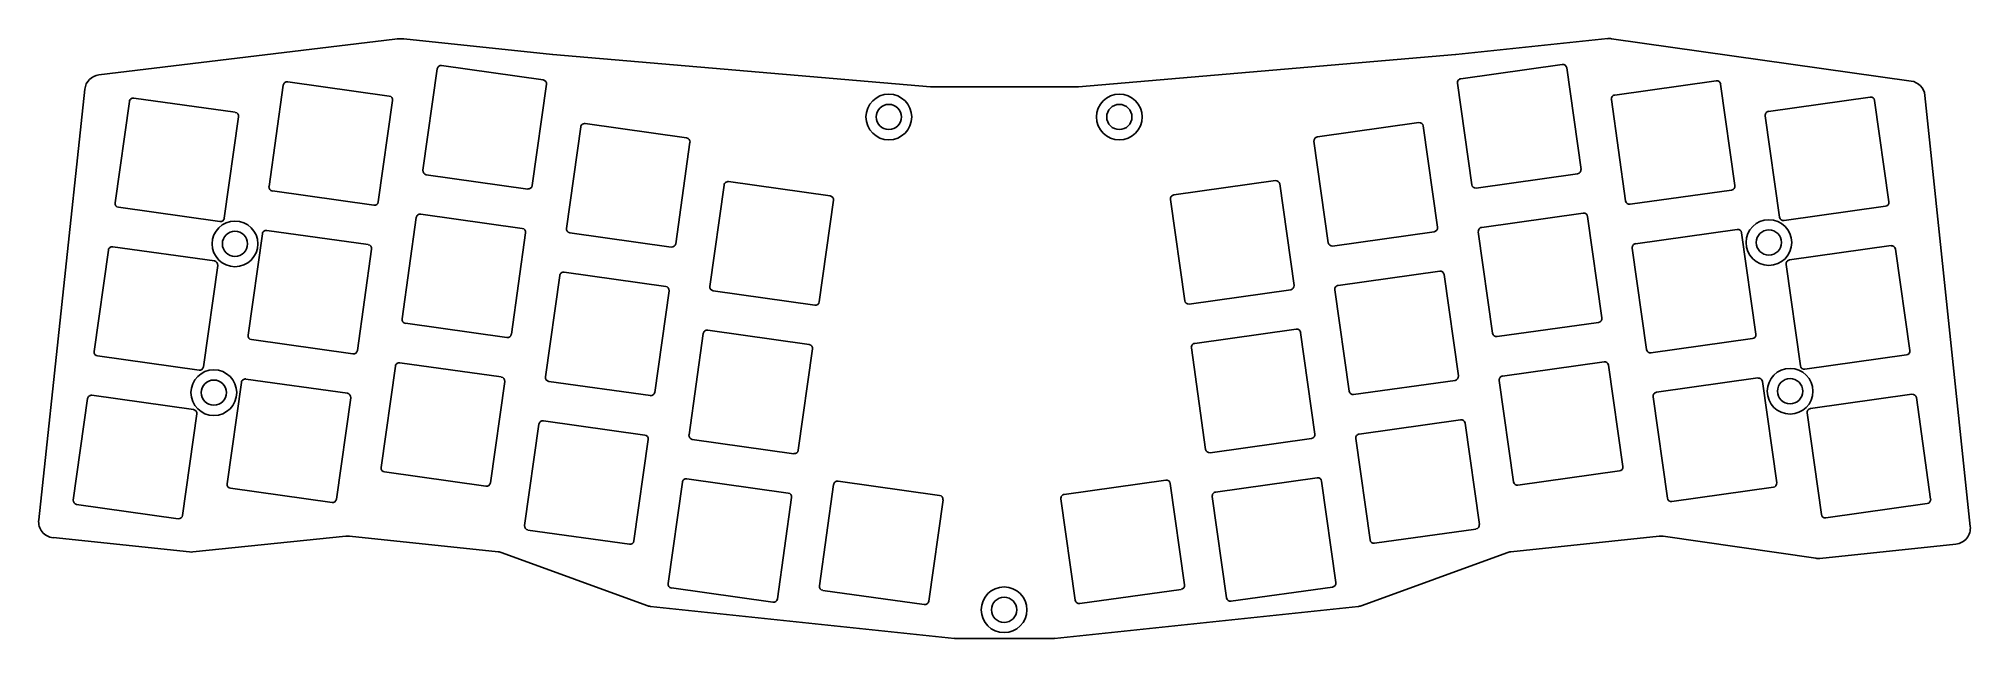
# Model space of a CAD drawing. Header units: millimetres. Extents: x -2 to 243, y -87 to -11.
import ezdxf

# ---------------------------------------------------------------- set-up
doc = ezdxf.new("R2010")
doc.units = ezdxf.units.MM
doc.layers.get('0').update_dxf_attribs({"linetype": 'CONTINUOUS'})

msp = doc.modelspace()

# ---------------------------------------------------------------- linework, layer by layer
for p, q in [((5.92, -15.45), (43.44, -10.9)), ((63.45, -12.87), (44.59, -10.89)), ((197.31, -10.85), (178.03, -12.87)), ((197.81, -10.86), (235.8, -16.24)), ((48.82, -14.69), (47.02, -27.56)), ((49.39, -14.27), (62.26, -16.07)), ((111.39, -16.96), (63.49, -12.88)), ((177.99, -12.88), (130.19, -16.96)), ((178.68, -15.95), (191.55, -14.14)), ((192.12, -14.56), (193.93, -27.44)), ((29.3, -16.76), (27.49, -29.63)), ((29.86, -16.33), (42.74, -18.14)), ((62.69, -16.64), (60.88, -29.51)), ((111.56, -16.97), (130.02, -16.97)), ((178.25, -16.51), (180.06, -29.39)), ((198.21, -18.01), (211.08, -16.2)), ((211.64, -16.63), (213.45, -29.5)), ((-1.73, -71.95), (4.13, -17.26)), ((9.77, -18.82), (7.96, -31.69)), ((10.33, -18.4), (23.21, -20.2)), ((43.16, -18.7), (41.35, -31.58)), ((197.78, -18.58), (199.59, -31.45)), ((217.73, -20.08), (230.61, -18.27)), ((231.17, -18.69), (232.98, -31.57)), ((237.55, -18.05), (243.31, -72.77)), ((23.63, -20.77), (21.82, -33.64)), ((67.59, -21.63), (80.46, -23.44)), ((160.48, -23.31), (173.35, -21.51)), ((173.91, -21.93), (175.72, -34.8)), ((217.31, -20.64), (219.12, -33.52)), ((67.03, -22.06), (65.22, -34.93)), ((80.89, -24.01), (79.08, -36.88)), ((160.05, -23.88), (161.86, -36.75)), ((47.44, -28.13), (60.31, -29.94)), ((85.79, -29), (98.67, -30.81)), ((142.27, -30.68), (155.15, -28.87)), ((155.71, -29.3), (157.52, -42.17)), ((180.63, -29.81), (193.5, -28)), ((27.91, -30.19), (40.79, -32)), ((85.23, -29.43), (83.42, -42.3)), ((99.09, -31.37), (97.28, -44.25)), ((141.85, -31.25), (143.66, -44.12)), ((200.15, -31.88), (213.03, -30.07)), ((8.39, -32.26), (21.26, -34.07)), ((46.17, -33.56), (44.36, -46.43)), ((46.74, -33.13), (59.61, -34.94)), ((181.33, -34.81), (194.2, -33)), ((194.77, -33.43), (196.58, -46.3)), ((219.68, -33.94), (232.55, -32.13)), ((26.65, -35.62), (24.84, -48.49)), ((27.21, -35.2), (40.08, -37)), ((60.04, -35.5), (58.23, -48.38)), ((65.64, -35.5), (78.52, -37.31)), ((162.42, -37.18), (175.3, -35.37)), ((180.9, -35.38), (182.71, -48.25)), ((200.86, -36.88), (213.73, -35.07)), ((214.29, -35.49), (216.1, -48.37)), ((7.12, -37.69), (5.31, -50.56)), ((7.68, -37.26), (20.56, -39.07)), ((40.51, -37.57), (38.7, -50.44)), ((200.43, -37.44), (202.24, -50.32)), ((220.38, -38.94), (233.26, -37.13)), ((233.82, -37.56), (235.63, -50.43)), ((20.98, -39.63), (19.17, -52.51)), ((64.38, -40.92), (62.57, -53.8)), ((64.94, -40.5), (77.81, -42.31)), ((163.13, -42.18), (176, -40.37)), ((176.57, -40.8), (178.37, -53.67)), ((219.96, -39.51), (221.77, -52.38)), ((78.24, -42.87), (76.43, -55.75)), ((83.84, -42.86), (96.72, -44.67)), ((144.22, -44.55), (157.1, -42.74)), ((162.7, -42.74), (164.51, -55.62)), ((44.79, -46.99), (57.66, -48.8)), ((82.58, -48.29), (80.77, -61.16)), ((83.14, -47.87), (96.02, -49.67)), ((144.93, -49.55), (157.8, -47.74)), ((158.36, -48.16), (160.17, -61.04)), ((183.28, -48.68), (196.15, -46.87)), ((202.8, -50.74), (215.68, -48.93)), ((5.74, -51.12), (18.61, -52.93)), ((25.26, -49.06), (38.14, -50.87)), ((96.44, -50.24), (94.63, -63.11)), ((144.5, -50.11), (146.31, -62.99)), ((222.33, -52.81), (235.21, -51)), ((43.52, -52.42), (41.71, -65.29)), ((44.09, -51.99), (56.96, -53.8)), ((183.98, -53.68), (196.85, -51.87)), ((197.42, -52.29), (199.23, -65.17)), ((5.03, -56.12), (17.91, -57.93)), ((23.99, -54.49), (22.19, -67.36)), ((24.56, -54.06), (37.43, -55.87)), ((57.39, -54.37), (55.58, -67.24)), ((62.99, -54.36), (75.87, -56.17)), ((165.08, -56.04), (177.95, -54.23)), ((183.55, -54.24), (185.36, -67.11)), ((203.08, -56.31), (204.89, -69.18)), ((203.51, -55.74), (216.38, -53.93)), ((216.95, -54.36), (218.75, -67.23)), ((223.03, -57.81), (235.91, -56)), ((4.47, -56.55), (2.66, -69.42)), ((18.33, -58.5), (16.52, -71.37)), ((37.86, -56.43), (36.05, -69.31)), ((222.61, -58.37), (224.42, -71.24)), ((236.47, -56.42), (238.28, -69.3)), ((61.72, -59.79), (59.91, -72.66)), ((62.29, -59.36), (75.16, -61.17)), ((165.78, -61.04), (178.65, -59.23)), ((179.22, -59.66), (181.03, -72.53)), ((75.59, -61.74), (73.78, -74.61)), ((81.19, -61.73), (94.07, -63.54)), ((146.87, -63.41), (159.75, -61.6)), ((165.35, -61.61), (167.16, -74.48)), ((42.14, -65.86), (55.01, -67.67)), ((185.93, -67.54), (198.8, -65.73)), ((22.61, -67.92), (35.48, -69.73)), ((79.93, -67.16), (78.12, -80.03)), ((80.49, -66.73), (93.36, -68.54)), ((99.12, -67.45), (97.31, -80.32)), ((112.56, -68.83), (99.69, -67.02)), ((141.25, -66.9), (128.38, -68.7)), ((141.82, -67.32), (143.63, -80.19)), ((147.58, -68.41), (160.45, -66.6)), ((161.01, -67.03), (162.82, -79.9)), ((205.46, -69.61), (218.33, -67.8)), ((3.08, -69.99), (15.96, -71.8)), ((93.79, -69.1), (91.98, -81.98)), ((112.99, -69.4), (111.18, -82.27)), ((127.95, -69.27), (129.76, -82.14)), ((147.15, -68.98), (148.96, -81.85)), ((224.98, -71.67), (237.86, -69.86)), ((60.34, -73.23), (73.21, -75.04)), ((167.73, -74.91), (180.6, -73.1)), ((17.4, -76.01), (0.1, -74.2)), ((37.25, -74.01), (17.82, -76.01)), ((56.57, -76.01), (37.68, -74.01)), ((203.86, -74.01), (185.02, -76.01)), ((223.72, -76.82), (204.37, -74.02)), ((241.49, -75.02), (224.23, -76.83)), ((75.41, -82.81), (57.05, -76.12)), ((184.53, -76.12), (166.17, -82.81)), ((78.54, -80.59), (91.42, -82.4)), ((143.2, -80.76), (130.33, -82.57)), ((149.52, -82.28), (162.4, -80.47)), ((114.44, -86.98), (75.9, -82.92)), ((110.61, -82.7), (97.74, -80.89)), ((165.68, -82.92), (127.14, -86.98)), ((126.93, -86.99), (114.65, -86.99))]:
    msp.add_line(p, q)
for centre, radius in [((106.12, -20.79), 2.9), ((106.12, -20.79), 1.6), ((135.36, -20.79), 2.9), ((135.36, -20.79), 1.6), ((23.17, -36.9), 2.9), ((217.76, -36.73), 2.9), ((23.17, -36.9), 1.6), ((217.76, -36.73), 1.6), ((20.49, -55.79), 2.9), ((220.45, -55.61), 2.9), ((20.49, -55.79), 1.6), ((220.45, -55.61), 1.6), ((120.74, -83.36), 2.9), ((120.74, -83.36), 1.6)]:
    msp.add_circle(centre, radius)
for centre, radius, start, end in [((44.06, -15.98), 5.12, 83.9885, 96.9099), ((197.52, -12.89), 2.05, 81.951, 95.9814), ((49.32, -14.76), 0.5, 82, 172), ((63.66, -10.84), 2.05, 263.9885, 265.1263), ((177.82, -10.84), 2.05, 274.884, 275.9814), ((191.62, -14.63), 0.5, 8, 98), ((6.16, -17.48), 2.05, 96.9099, 173.89), ((29.79, -16.83), 0.5, 82, 172), ((62.19, -16.57), 0.5, -8, 82), ((111.56, -14.92), 2.05, 265.1263, 270), ((130.02, -14.92), 2.05, 270, 274.884), ((178.75, -16.44), 0.5, 98, 188), ((211.15, -16.7), 0.5, 8, 98), ((235.51, -18.26), 2.05, 6.0119, 81.951), ((10.27, -18.89), 0.5, 82, 172), ((42.67, -18.63), 0.5, -8, 82), ((198.27, -18.51), 0.5, 98, 188), ((230.68, -18.76), 0.5, 8, 98), ((23.14, -20.7), 0.5, -8, 82), ((67.52, -22.13), 0.5, 82, 172), ((173.42, -22), 0.5, 8, 98), ((217.8, -20.57), 0.5, 98, 188), ((80.4, -23.94), 0.5, -8, 82), ((160.55, -23.81), 0.5, 98, 188), ((47.51, -27.63), 0.5, 172, 262), ((85.72, -29.5), 0.5, 82, 172), ((155.22, -29.37), 0.5, 8, 98), ((180.56, -29.32), 0.5, 188, 278), ((193.43, -27.51), 0.5, -82, 8), ((8.46, -31.76), 0.5, 172, 262), ((27.98, -29.7), 0.5, 172, 262), ((40.86, -31.51), 0.5, 262, 352), ((60.38, -29.44), 0.5, 262, 352), ((98.6, -31.3), 0.5, -8, 82), ((142.34, -31.18), 0.5, 98, 188), ((200.08, -31.38), 0.5, 188, 278), ((212.96, -29.57), 0.5, -82, 8), ((232.48, -31.64), 0.5, -82, 8), ((21.33, -33.57), 0.5, 262, 352), ((46.67, -33.63), 0.5, 82, 172), ((194.27, -33.5), 0.5, 8, 98), ((219.61, -33.45), 0.5, 188, 278), ((27.14, -35.69), 0.5, 82, 172), ((59.54, -35.43), 0.5, -8, 82), ((65.71, -35), 0.5, 172, 262), ((162.35, -36.68), 0.5, 188, 278), ((175.23, -34.87), 0.5, -82, 8), ((181.4, -35.31), 0.5, 98, 188), ((213.8, -35.56), 0.5, 8, 98), ((7.61, -37.76), 0.5, 82, 172), ((20.49, -39.56), 0.5, -8, 82), ((40.01, -37.5), 0.5, -8, 82), ((78.59, -36.81), 0.5, 262, 352), ((200.93, -37.37), 0.5, 98, 188), ((220.45, -39.44), 0.5, 98, 188), ((233.33, -37.63), 0.5, 8, 98), ((64.87, -40.99), 0.5, 82, 172), ((176.07, -40.87), 0.5, 8, 98), ((77.74, -42.8), 0.5, -8, 82), ((83.91, -42.37), 0.5, 172, 262), ((157.03, -42.24), 0.5, -82, 8), ((163.2, -42.67), 0.5, 98, 188), ((44.86, -46.5), 0.5, 172, 262), ((96.79, -44.18), 0.5, 262, 352), ((144.15, -44.05), 0.5, 188, 278), ((196.08, -46.37), 0.5, -82, 8), ((25.33, -48.56), 0.5, 172, 262), ((57.73, -48.31), 0.5, 262, 352), ((83.07, -48.36), 0.5, 82, 172), ((157.87, -48.23), 0.5, 8, 98), ((183.21, -48.18), 0.5, 188, 278), ((215.61, -48.44), 0.5, -82, 8), ((5.8, -50.63), 0.5, 172, 262), ((38.21, -50.37), 0.5, 262, 352), ((95.95, -50.17), 0.5, -8, 82), ((144.99, -50.04), 0.5, 98, 188), ((202.74, -50.25), 0.5, 188, 278), ((235.14, -50.5), 0.5, -82, 8), ((18.68, -52.44), 0.5, 262, 352), ((44.02, -52.49), 0.5, 82, 172), ((56.89, -54.3), 0.5, -8, 82), ((63.06, -53.87), 0.5, 172, 262), ((177.88, -53.74), 0.5, -82, 8), ((184.05, -54.17), 0.5, 98, 188), ((196.92, -52.36), 0.5, 8, 98), ((222.26, -52.31), 0.5, 188, 278), ((4.96, -56.62), 0.5, 82, 172), ((24.49, -54.55), 0.5, 82, 172), ((37.36, -56.36), 0.5, -8, 82), ((75.93, -55.68), 0.5, 262, 352), ((165.01, -55.55), 0.5, 188, 278), ((203.58, -56.24), 0.5, 98, 188), ((216.45, -54.43), 0.5, 8, 98), ((235.98, -56.49), 0.5, 8, 98), ((17.84, -58.43), 0.5, -8, 82), ((223.1, -58.3), 0.5, 98, 188), ((62.22, -59.86), 0.5, 82, 172), ((75.09, -61.67), 0.5, -8, 82), ((81.26, -61.23), 0.5, 172, 262), ((159.68, -61.11), 0.5, -82, 8), ((165.85, -61.54), 0.5, 98, 188), ((178.72, -59.73), 0.5, 8, 98), ((94.14, -63.04), 0.5, 262, 352), ((146.8, -62.92), 0.5, 188, 278), ((42.21, -65.36), 0.5, 172, 262), ((198.73, -65.24), 0.5, -82, 8), ((22.68, -67.43), 0.5, 172, 262), ((55.08, -67.17), 0.5, 262, 352), ((80.42, -67.22), 0.5, 82, 172), ((93.29, -69.03), 0.5, -8, 82), ((99.62, -67.52), 0.5, 82, 172), ((141.32, -67.39), 0.5, 8, 98), ((147.65, -68.91), 0.5, 98, 188), ((160.52, -67.1), 0.5, 8, 98), ((185.86, -67.05), 0.5, 188, 278), ((218.26, -67.3), 0.5, -82, 8), ((3.15, -69.49), 0.5, 172, 262), ((35.55, -69.24), 0.5, 262, 352), ((112.49, -69.33), 0.5, -8, 82), ((128.45, -69.2), 0.5, 98, 188), ((205.39, -69.11), 0.5, 188, 278), ((237.79, -69.37), 0.5, -82, 8), ((0.31, -72.17), 2.05, 173.89, 264.024), ((16.03, -71.3), 0.5, 262, 352), ((60.41, -72.73), 0.5, 172, 262), ((180.53, -72.6), 0.5, -82, 8), ((224.91, -71.18), 0.5, 188, 278), ((241.27, -72.98), 2.05, -84.0198, 6.0119), ((37.46, -76.05), 2.05, 83.9613, 95.8846), ((73.28, -74.54), 0.5, 262, 352), ((167.66, -74.41), 0.5, 188, 278), ((204.07, -76.05), 2.05, 81.7913, 96.0392), ((17.61, -73.98), 2.05, 264.024, 275.8846), ((56.35, -78.04), 2.05, 69.9913, 83.9613), ((185.23, -78.04), 2.05, 96.0392, 110.009), ((224.01, -74.79), 2.05, 261.7913, 275.9802), ((78.61, -80.1), 0.5, 172, 262), ((97.81, -80.39), 0.5, 172, 262), ((143.13, -80.26), 0.5, -82, 8), ((162.33, -79.97), 0.5, -82, 8), ((76.11, -80.88), 2.05, 249.991, 263.9901), ((91.49, -81.91), 0.5, 262, 352), ((110.68, -82.2), 0.5, 262, 352), ((130.26, -82.07), 0.5, 188, 278), ((149.46, -81.78), 0.5, 188, 278), ((165.47, -80.88), 2.05, 276.0095, 290.0087), ((114.65, -84.94), 2.05, 263.9901, 270), ((126.93, -84.94), 2.05, 270, 276.0095)]:
    msp.add_arc(centre, radius, start, end)

doc.saveas('drawing.dxf')
